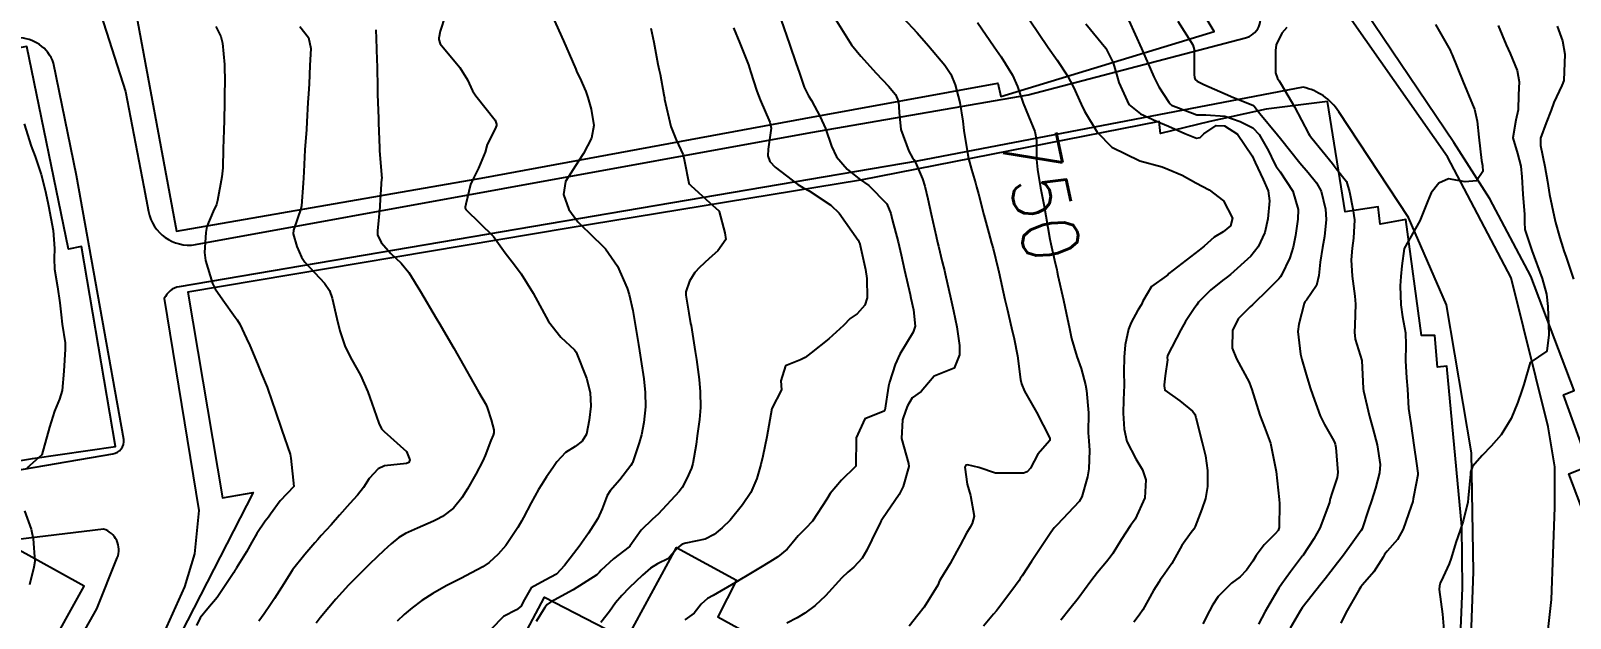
# Model space of a CAD drawing. Header units: metres. Extents: x 318500 to 325275, y 7408834 to 7428799.
# Drawn here: x 320877.3 to 320987, y 7409601.2 to 7409643.1 of the extents above; entities that cross this region are included whole.
import ezdxf
from ezdxf.enums import TextEntityAlignment as Align

# ---------------------------------------------------------------- set-up
doc = ezdxf.new("R2010")
doc.units = ezdxf.units.M
doc.header["$MEASUREMENT"] = 0
for name, color, linetype in [('Cotas', 45, 'Continuous'), ('Curvas de Nivel 1m', 11, 'Continuous'), ('Curvas de Nivel 5m', 15, 'Continuous'), ('Edificações', 30, 'Continuous'), ('Vias Primárias', 230, 'Continuous')]:
    doc.layers.add(name, color=color, linetype=linetype)
doc.styles.add('Style-STANDARD', font='STANDARD.shx')

msp = doc.modelspace()

# ---------------------------------------------------------------- linework, layer by layer
at = {"layer": 'Curvas de Nivel 1m', "flags": 128}
for points, elevation in [([(320906.79, 7409644.15), (320906.44, 7409643.07), (320906.34, 7409642.57), (320906.34, 7409642.48), (320906.43, 7409642.17), (320907.84, 7409640.47), (320908.39, 7409639.59), (320908.74, 7409638.81), (320908.97, 7409638.45), (320910.35, 7409636.72), (320910.46, 7409636.43), (320910.45, 7409636.33), (320910.35, 7409636.1), (320909.79, 7409634.98), (320909.65, 7409634.44), (320909.18, 7409633.31), (320908.73, 7409632.45), (320908.61, 7409632.14), (320908.27, 7409630.73), (320908.22, 7409630.51), (320908.22, 7409630.46), (320908.27, 7409630.35), (320910.24, 7409628.43), (320911.08, 7409627.26), (320911.73, 7409626.41), (320912.21, 7409625.76), (320913.07, 7409624.39), (320914.16, 7409622.38), (320915.04, 7409621.26), (320916.02, 7409620.35), (320916.14, 7409620.19), (320916.88, 7409618.34), (320917.13, 7409617.3), (320917.17, 7409616.33), (320917.06, 7409615.33), (320916.86, 7409614.34), (320916.55, 7409613.84), (320916.05, 7409613.46), (320915.37, 7409613.03), (320914.76, 7409612.37), (320914.47, 7409611.93), (320914.01, 7409611.31), (320913.65, 7409610.74), (320913.44, 7409610.39), (320912.93, 7409609.45), (320912.38, 7409608.4), (320912.24, 7409608.14), (320911.97, 7409607.7), (320911.46, 7409606.9), (320911.12, 7409606.41), (320910.58, 7409605.78), (320909.93, 7409605.2), (320909.47, 7409604.89), (320908.68, 7409604.45), (320907.92, 7409604.06), (320906.86, 7409603.52), (320905.91, 7409602.99), (320905.13, 7409602.49), (320904.43, 7409601.96), (320903.88, 7409601.48), (320903.38, 7409601.01)], 757), ([(320914.46, 7409644.07), (320915.22, 7409642.37), (320915.87, 7409640.9), (320916.1, 7409640.35), (320916.19, 7409640.15), (320916.39, 7409639.73), (320916.81, 7409638.77), (320916.96, 7409638.34), (320917.21, 7409637.5), (320917.4, 7409636.33), (320917.22, 7409635.45), (320916.66, 7409634.34), (320916.31, 7409633.8), (320915.37, 7409632.36), (320915.22, 7409631.43), (320915.61, 7409630.36), (320916.26, 7409629.48), (320917.42, 7409628.33), (320917.85, 7409627.94), (320918.23, 7409627.56), (320919.08, 7409626.31), (320919.76, 7409624.74), (320919.9, 7409624.3), (320920.17, 7409623.15), (320920.32, 7409622.3), (320920.58, 7409620.73), (320920.65, 7409620.29), (320920.75, 7409619.67), (320920.95, 7409618.29), (320921.06, 7409617.32), (320921.08, 7409616.29), (320920.95, 7409615.17), (320920.78, 7409614.29), (320920.62, 7409613.72), (320920.15, 7409612.3), (320920.1, 7409612.22), (320920.03, 7409612.11), (320919.24, 7409611.08), (320918.56, 7409610.31), (320918.34, 7409609.97), (320917.99, 7409609.03), (320917.67, 7409608.32), (320917.01, 7409607.29), (320916.34, 7409606.34), (320916.18, 7409606.11), (320915.94, 7409605.8), (320915.29, 7409604.99), (320914.72, 7409604.37), (320913.92, 7409603.94), (320912.92, 7409603.38), (320912.36, 7409602.4), (320912.2, 7409602.09), (320911.89, 7409601.83), (320910.95, 7409601.35), (320910.06, 7409600.43)], 756), ([(320930.75, 7409643.86), (320931.34, 7409642.15), (320931.82, 7409640.74), (320932.02, 7409640.14), (320932.39, 7409639.07), (320932.7, 7409638.45), (320932.91, 7409638.13), (320933.53, 7409636.96), (320933.9, 7409636.12), (320934.33, 7409634.87), (320934.69, 7409634.1), (320935.44, 7409633.23), (320936.3, 7409632.53), (320937, 7409632.07), (320938.28, 7409630.77), (320938.56, 7409630.06), (320938.66, 7409629.65), (320939.09, 7409628.05), (320939.31, 7409627.12), (320939.55, 7409626.04), (320939.94, 7409624.29), (320939.99, 7409624.03), (320940.18, 7409623.2), (320940.3, 7409622.03), (320940.16, 7409621.62), (320939.21, 7409620.04), (320938.88, 7409619.3), (320938.47, 7409618.05), (320938.4, 7409617.76), (320938.13, 7409616.06), (320938.08, 7409615.98), (320936.71, 7409615.44), (320936.1, 7409614.08), (320936.1, 7409614.04), (320936.07, 7409612.08), (320936.06, 7409612.05), (320936.03, 7409612.01), (320935.04, 7409611.07), (320934.25, 7409610.11), (320934, 7409609.7), (320932.97, 7409608.13), (320932.48, 7409607.62), (320931.96, 7409607.1), (320931.54, 7409606.56), (320931.17, 7409606.15), (320930.5, 7409605.59), (320929.94, 7409605.23), (320929.27, 7409604.83), (320928.2, 7409604.19), (320927.92, 7409604.03), (320927.48, 7409603.76), (320925.91, 7409602.84), (320925.5, 7409602.62), (320925.05, 7409602.23), (320924.54, 7409601.58), (320923.88, 7409601.11)], 753), ([(320934.58, 7409643.98), (320935.77, 7409642.09), (320936.42, 7409641.29), (320937.53, 7409640.07), (320938.39, 7409639.14), (320938.9, 7409638.56), (320939.12, 7409638.05), (320939.16, 7409637.26), (320939.28, 7409636.05), (320939.84, 7409634.52), (320940.11, 7409634.03), (320940.2, 7409633.91), (320940.32, 7409633.7), (320940.83, 7409632.55), (320940.99, 7409632.02), (320941.2, 7409631.11), (320941.45, 7409630.01), (320941.8, 7409628.45), (320941.9, 7409628.01), (320941.96, 7409627.73), (320942.23, 7409626.62), (320942.38, 7409626), (320942.44, 7409625.77), (320942.85, 7409623.99), (320943.04, 7409623.13), (320943.28, 7409621.99), (320943.46, 7409620.67), (320943.46, 7409619.99), (320943.07, 7409619.05), (320942.12, 7409618.66), (320941.66, 7409618.47), (320941.24, 7409618.01), (320940.73, 7409617.39), (320940.09, 7409616.92), (320939.76, 7409616.36), (320939.63, 7409616.04), (320939.39, 7409615.36), (320939.32, 7409614.04), (320939.82, 7409612.25), (320939.84, 7409612.03), (320939.44, 7409610.61), (320939.16, 7409610.04), (320937.98, 7409608.3), (320937.88, 7409608.16), (320937.83, 7409608.06), (320937.22, 7409606.8), (320936.86, 7409606.07), (320936.51, 7409605.51), (320935.93, 7409604.87), (320935.51, 7409604.51), (320935.06, 7409604.09), (320933.91, 7409602.82), (320933.18, 7409602.12), (320932.43, 7409601.59), (320931.89, 7409601.24), (320931.16, 7409600.86)], 752), ([(320939.43, 7409644.05), (320940.44, 7409642.94), (320941.26, 7409642.02), (320942.41, 7409640.63), (320942.84, 7409640), (320943.16, 7409639.23), (320943.49, 7409637.99), (320943.7, 7409636.65), (320943.78, 7409635.99), (320944.05, 7409634.26), (320944.1, 7409633.98), (320944.31, 7409633.21), (320944.59, 7409632.26), (320944.67, 7409631.97), (320944.81, 7409631.46), (320945.2, 7409629.97), (320945.55, 7409628.66), (320945.74, 7409627.96), (320945.85, 7409627.57), (320946.22, 7409626.11), (320946.25, 7409625.98), (320946.26, 7409625.95), (320946.27, 7409625.9), (320946.7, 7409623.94), (320946.85, 7409623.27), (320947.16, 7409621.93), (320947.35, 7409621.13), (320947.59, 7409619.93), (320947.81, 7409618.23), (320947.87, 7409617.92), (320948.1, 7409617.41), (320948.94, 7409615.91), (320949.91, 7409614.05), (320949.9, 7409613.9), (320949.05, 7409612.91), (320948.51, 7409611.92), (320948.29, 7409611.65), (320948.02, 7409611.56), (320946.42, 7409611.55), (320946.02, 7409611.56), (320944.85, 7409611.97), (320944.03, 7409612.16), (320943.9, 7409612.12), (320943.84, 7409611.98), (320944.01, 7409610.78), (320944.24, 7409609.98), (320944.5, 7409608.49), (320944.36, 7409607.97), (320944.23, 7409607.72), (320943.97, 7409607.29), (320943.5, 7409606.44), (320943.27, 7409605.99), (320942.8, 7409605.13), (320942.1, 7409604), (320942.04, 7409603.88), (320941.92, 7409603.57), (320940.95, 7409602.01), (320940.48, 7409601.43), (320939.88, 7409600.66)], 751), ([(320948.46, 7409643.87), (320949.79, 7409641.91), (320950.42, 7409641), (320951.15, 7409639.89), (320951.58, 7409639.07), (320952.13, 7409637.87), (320952.37, 7409637.37), (320953.28, 7409635.86), (320954.33, 7409634.8), (320956.32, 7409633.82), (320957.91, 7409633.39), (320958.31, 7409633.24), (320959.33, 7409632.79), (320960.3, 7409632.25), (320961.27, 7409631.75), (320962.29, 7409630.97), (320962.92, 7409629.73), (320962.79, 7409629.2), (320962.26, 7409628.76), (320961.61, 7409628.39), (320960.9, 7409627.75), (320960.55, 7409627.45), (320960.23, 7409627.21), (320958.39, 7409625.79), (320958.31, 7409625.7), (320958.22, 7409625.63), (320957.15, 7409624.86), (320956.54, 7409623.81), (320956.43, 7409623.58), (320956.18, 7409623.18), (320955.69, 7409622.3), (320955.51, 7409621.83), (320955.28, 7409620.7), (320955.19, 7409619.83), (320955.17, 7409618.78), (320955.19, 7409617.83), (320955.14, 7409616.79), (320955.12, 7409615.83), (320955.2, 7409614.69), (320955.38, 7409613.83), (320956.04, 7409612.58), (320956.5, 7409611.81), (320956.75, 7409611.08), (320956.68, 7409609.81), (320955.98, 7409608.29), (320955.79, 7409608.01), (320955.65, 7409607.82), (320954.99, 7409606.8), (320954.38, 7409605.84), (320954.2, 7409605.58), (320953.94, 7409605.25), (320953.3, 7409604.48), (320952.82, 7409603.86), (320951.91, 7409602.63), (320951.32, 7409601.88), (320950.68, 7409601.09)], 749), ([(320952.46, 7409643.58), (320953.89, 7409641.85), (320954.41, 7409640.8), (320954.7, 7409639.84), (320954.82, 7409639.41), (320955.54, 7409637.83), (320956.37, 7409637.17), (320957.5, 7409636.66), (320958.36, 7409636.3), (320959.53, 7409635.77), (320960.35, 7409635.45), (320960.62, 7409635.48), (320960.88, 7409635.75), (320961.76, 7409636.34), (320962.36, 7409636.31), (320963.27, 7409635.73), (320964.33, 7409634.17), (320964.53, 7409633.71), (320965.11, 7409632.5), (320965.47, 7409631.69), (320965.57, 7409630.97), (320965.45, 7409629.69), (320965.23, 7409628.72), (320964.76, 7409627.7), (320964.23, 7409627.02), (320962.77, 7409625.73), (320962.46, 7409625.49), (320962.21, 7409625.3), (320961.35, 7409624.6), (320960.51, 7409623.76), (320960.37, 7409623.57), (320960.18, 7409623.29), (320959.58, 7409622.36), (320959.23, 7409621.77), (320958.3, 7409619.95), (320958.27, 7409619.79), (320958.28, 7409619.64), (320958.12, 7409618.49), (320958.05, 7409617.85), (320958.06, 7409617.79), (320958.11, 7409617.48), (320959.16, 7409616.71), (320960.08, 7409615.97), (320960.23, 7409615.76), (320960.31, 7409615.52), (320960.77, 7409613.75), (320961, 7409612.79), (320961.15, 7409611.75), (320961.14, 7409610.62), (320961, 7409609.75), (320960.74, 7409609), (320960.25, 7409607.76), (320960.16, 7409607.58), (320959.97, 7409607.33), (320959.32, 7409606.4), (320958.96, 7409605.77), (320958.59, 7409605.13), (320957.93, 7409604.18), (320957.76, 7409603.95), (320957.66, 7409603.79), (320957.3, 7409603.19), (320956.52, 7409601.81), (320956.28, 7409601.43), (320955.89, 7409600.94)], 748), ([(320955.52, 7409643.83), (320956.43, 7409641.82), (320957.32, 7409639.81), (320957.68, 7409639.09), (320958.38, 7409638.01), (320958.47, 7409637.88), (320958.58, 7409637.79), (320960.37, 7409637.1), (320961.01, 7409637.11), (320962.37, 7409637), (320963.47, 7409636.62), (320964.36, 7409636.17), (320964.83, 7409635.7), (320965.48, 7409634.54), (320965.89, 7409633.69), (320966.04, 7409633.41), (320966.31, 7409633.04), (320967.23, 7409631.67), (320967.6, 7409630.35), (320967.58, 7409629.67), (320967.41, 7409628.51), (320967.24, 7409627.67), (320967.01, 7409626.9), (320966.42, 7409625.68), (320966.34, 7409625.56), (320966.22, 7409625.42), (320965.35, 7409624.54), (320964.5, 7409623.71), (320964.34, 7409623.55), (320964.19, 7409623.42), (320963.33, 7409622.57), (320962.92, 7409621.73), (320962.9, 7409620.48), (320963.2, 7409619.72), (320964.12, 7409618.05), (320964.24, 7409617.71), (320964.3, 7409617.52), (320964.87, 7409615.7), (320965.21, 7409614.84), (320965.64, 7409613.69), (320966.03, 7409611.68), (320966.26, 7409609.68), (320966.27, 7409609.4), (320966.24, 7409607.68), (320966.17, 7409607.48), (320965.97, 7409607.23), (320965.19, 7409606.46), (320964.62, 7409605.7), (320964.36, 7409605.29), (320963.93, 7409604.64), (320963.46, 7409604.18), (320962.86, 7409603.73), (320961.91, 7409602.77), (320961.5, 7409602.15), (320961.29, 7409601.75), (320960.81, 7409600.83)], 747), ([(320959.03, 7409643.78), (320960.1, 7409642.1), (320960.19, 7409641.76), (320960.18, 7409639.98), (320960.21, 7409639.76), (320960.27, 7409639.63), (320960.4, 7409639.49), (320960.88, 7409639.27), (320962.39, 7409638.6), (320962.99, 7409638.33), (320964.38, 7409637.79), (320964.43, 7409637.76), (320964.47, 7409637.71), (320964.88, 7409637.19), (320966.14, 7409635.68), (320966.35, 7409635.41), (320967.72, 7409633.67), (320968.31, 7409632.99), (320968.92, 7409632.26), (320969.24, 7409631.65), (320969.55, 7409630.37), (320969.6, 7409629.64), (320969.47, 7409628.43), (320969.34, 7409627.64), (320969.18, 7409626.6), (320969.08, 7409625.65), (320968.92, 7409624.94), (320968.19, 7409623.9), (320968.08, 7409623.77), (320968.03, 7409623.66), (320967.66, 7409622.18), (320967.59, 7409621.67), (320967.77, 7409620.04), (320967.86, 7409619.66), (320968.13, 7409618.75), (320968.47, 7409617.65), (320968.65, 7409617.1), (320969.17, 7409615.64), (320969.47, 7409615.03), (320970.06, 7409614.03), (320970.2, 7409613.77), (320970.25, 7409613.63), (320970.28, 7409613.4), (320970.44, 7409611.62), (320970.39, 7409611.26), (320970.01, 7409610.1), (320969.89, 7409609.74), (320969.87, 7409609.63), (320969.83, 7409609.46), (320969.15, 7409607.64), (320968.73, 7409606.89), (320967.95, 7409605.71), (320967.93, 7409605.68), (320967.92, 7409605.66), (320967.06, 7409604.54), (320966.43, 7409603.67), (320966.22, 7409603.37), (320965.91, 7409602.85), (320965.26, 7409601.69), (320964.77, 7409600.81)], 746), ([(320977.4, 7409643.54), (320978.43, 7409641.72), (320978.51, 7409641.52), (320978.58, 7409641.37), (320979.35, 7409639.51), (320980.03, 7409637.85), (320980.17, 7409637.5), (320980.37, 7409636.64), (320980.49, 7409635.5), (320980.67, 7409633.84), (320980.75, 7409633.49), (320980.76, 7409633.06), (320980.31, 7409632.39), (320979.5, 7409632.32), (320978.32, 7409632.53), (320977.62, 7409632.22), (320977.09, 7409631.54), (320976.85, 7409630.98), (320976.27, 7409629.55), (320975.17, 7409627.57), (320974.99, 7409626.33), (320974.92, 7409625.57), (320974.87, 7409624.91), (320974.93, 7409623.57), (320975.04, 7409622.7), (320975.26, 7409621.56), (320975.29, 7409620.7), (320975.25, 7409619.56), (320975.33, 7409618.36), (320975.4, 7409617.56), (320975.48, 7409616.17), (320975.56, 7409615.56), (320975.63, 7409615.11), (320975.86, 7409613.55), (320976.04, 7409612.25), (320976.14, 7409611.55), (320976.14, 7409611.44), (320976.02, 7409610.82), (320975.81, 7409609.74), (320975.77, 7409609.55), (320975.65, 7409609.21), (320975.09, 7409607.56), (320974.69, 7409606.84), (320973.96, 7409605.99), (320973.77, 7409605.77), (320973.66, 7409605.58), (320973, 7409604.53), (320972.19, 7409603.6), (320972.07, 7409603.45), (320971.92, 7409603.23), (320971, 7409601.61), (320970.64, 7409600.87)], 744), ([(320981.86, 7409643.48), (320982.44, 7409642.08), (320982.71, 7409641.47), (320983.22, 7409640.26), (320983.36, 7409639.46), (320983.32, 7409638.53), (320983.28, 7409637.46), (320983.11, 7409636.72), (320982.91, 7409635.46), (320983.23, 7409634.35), (320983.48, 7409633.45), (320983.54, 7409632.68), (320983.61, 7409631.45), (320983.73, 7409630), (320983.73, 7409629.45), (320983.76, 7409628.94), (320984.25, 7409627.44), (320985.01, 7409625.43), (320985.31, 7409624.32), (320985.41, 7409623.43), (320985.45, 7409622.15), (320985.47, 7409621.43), (320985.33, 7409620.25), (320984.14, 7409619.44), (320983.68, 7409617.88), (320983.55, 7409617.45), (320983.27, 7409616.62), (320982.78, 7409615.46), (320982.07, 7409614.3), (320981.37, 7409613.48), (320980.72, 7409612.82), (320980.04, 7409612.03), (320979.9, 7409611.63), (320979.88, 7409611.5), (320979.73, 7409609.78), (320979.69, 7409609.5), (320979.36, 7409608.13), (320979.15, 7409607.51), (320978.85, 7409606.63), (320978.5, 7409605.51), (320978.37, 7409605.09), (320977.93, 7409604.17), (320977.73, 7409603.71), (320977.67, 7409603.52), (320977.65, 7409603.26), (320977.9, 7409601.52), (320978.07, 7409599.52)], 743), ([(320896.44, 7409643.4), (320897.04, 7409642.61), (320897.21, 7409641.82), (320897.15, 7409640.61), (320897.09, 7409639.31), (320897.05, 7409638.61), (320897.01, 7409637.97), (320896.93, 7409636.61), (320896.9, 7409636.06), (320896.8, 7409634.61), (320896.72, 7409633.03), (320896.7, 7409632.61), (320896.67, 7409632.24), (320896.54, 7409630.62), (320896.5, 7409630.39), (320896.26, 7409629.71), (320895.98, 7409628.89), (320895.96, 7409628.62), (320896.23, 7409627.71), (320896.56, 7409626.95), (320896.79, 7409626.61), (320898.2, 7409625.1), (320898.54, 7409624.58), (320898.73, 7409624.03), (320899.07, 7409622.58), (320899.29, 7409621.71), (320899.67, 7409620.57), (320900.13, 7409619.65), (320900.76, 7409618.55), (320901.29, 7409617.35), (320901.57, 7409616.55), (320902.07, 7409615.12), (320902.26, 7409614.73), (320902.45, 7409614.53), (320904.04, 7409613.11), (320904.27, 7409612.51), (320904.2, 7409612.33), (320904.03, 7409612.25), (320902.48, 7409612.08), (320902.02, 7409611.88), (320901.38, 7409611.18), (320900.97, 7409610.55), (320900.55, 7409610), (320899.99, 7409609.39), (320899.25, 7409608.57), (320898.66, 7409607.89), (320897.96, 7409607.11), (320897.71, 7409606.83), (320897.49, 7409606.6), (320896.78, 7409605.77), (320895.92, 7409604.68), (320895.9, 7409604.64), (320895.88, 7409604.62), (320895.12, 7409603.41), (320894.63, 7409602.63), (320894.34, 7409602.19), (320893.88, 7409601.54), (320893.5, 7409601.02)], 759), ([(320901.84, 7409643.15), (320901.88, 7409642.55), (320901.93, 7409641.02), (320901.94, 7409640.54), (320901.96, 7409638.97), (320901.97, 7409638.54), (320902.03, 7409636.87), (320902.04, 7409636.54), (320902.1, 7409634.76), (320902.11, 7409634.54), (320902.27, 7409632.57), (320902.26, 7409632.54), (320902.14, 7409630.67), (320902.13, 7409630.54), (320901.96, 7409628.83), (320901.98, 7409628.54), (320902.23, 7409628.01), (320902.91, 7409627.21), (320903.66, 7409626.52), (320904.21, 7409625.87), (320905.04, 7409624.5), (320906.16, 7409622.6), (320906.23, 7409622.48), (320906.34, 7409622.3), (320907.4, 7409620.47), (320908.12, 7409619.21), (320908.55, 7409618.45), (320909.18, 7409617.35), (320909.71, 7409616.44), (320909.82, 7409616.18), (320910.07, 7409615.36), (320910.27, 7409614.64), (320910.27, 7409614.43), (320910.22, 7409614.27), (320910.05, 7409613.88), (320909.64, 7409612.83), (320909.47, 7409612.44), (320908.97, 7409611.49), (320908.39, 7409610.45), (320907.99, 7409609.8), (320907.39, 7409609.06), (320906.6, 7409608.47), (320906.21, 7409608.25), (320905.97, 7409608.13), (320904.83, 7409607.63), (320903.96, 7409607.26), (320903.49, 7409606.98), (320902.95, 7409606.53), (320902.43, 7409606.05), (320901.94, 7409605.59), (320901.4, 7409605.07), (320900.87, 7409604.55), (320900.39, 7409604.08), (320899.91, 7409603.59), (320899, 7409602.57), (320898.49, 7409601.98), (320897.88, 7409601.24), (320897.6, 7409600.86)], 758), ([(320927.34, 7409643.31), (320927.8, 7409642.2), (320928.41, 7409640.67), (320928.57, 7409640.19), (320929, 7409638.8), (320929.25, 7409638.18), (320929.95, 7409636.57), (320930.03, 7409636.16), (320929.83, 7409634.66), (320929.8, 7409634.17), (320929.93, 7409633.78), (320930.31, 7409633.36), (320931.93, 7409632.14), (320932.3, 7409631.93), (320932.74, 7409631.69), (320934.28, 7409630.67), (320934.88, 7409630.1), (320936.24, 7409628.18), (320936.29, 7409628.08), (320936.32, 7409628), (320936.75, 7409626.07), (320936.86, 7409625.43), (320936.87, 7409624.07), (320936.72, 7409623.54), (320936.17, 7409622.92), (320935.67, 7409622.58), (320935.19, 7409622.09), (320934.15, 7409621.13), (320932.88, 7409620.13), (320932.46, 7409619.81), (320932.13, 7409619.65), (320931.05, 7409619.22), (320930.73, 7409618.15), (320930.77, 7409617.49), (320930.08, 7409616.16), (320929.73, 7409614.16), (320929.44, 7409612.77), (320929.3, 7409612.17), (320929.02, 7409611.17), (320928.58, 7409610.18), (320927.99, 7409609.31), (320927.1, 7409608.2), (320926.53, 7409607.66), (320925.96, 7409607.19), (320925.34, 7409606.85), (320923.96, 7409606.58), (320923.69, 7409606.51), (320923.36, 7409606.25), (320922.71, 7409605.49), (320921.93, 7409605.11), (320921.43, 7409604.78), (320920.85, 7409604.29), (320919.91, 7409603.4), (320919.38, 7409602.83), (320918.94, 7409602.31), (320918.51, 7409601.7), (320917.88, 7409600.91)], 754), ([(320986.07, 7409643.42), (320986.44, 7409642.38), (320986.61, 7409641.42), (320986.54, 7409639.54), (320986.5, 7409639.42), (320986.48, 7409639.35), (320986.41, 7409639.2), (320985.84, 7409637.98), (320985.63, 7409637.43), (320985.28, 7409636.52), (320984.89, 7409635.43), (320984.87, 7409634.91), (320985.18, 7409633.43), (320985.38, 7409632.36), (320985.53, 7409631.43), (320985.85, 7409629.85), (320985.95, 7409629.42), (320986.26, 7409628.34), (320986.48, 7409627.64), (320986.55, 7409627.42), (320986.71, 7409626.95), (320987.24, 7409625.4)], 742), ([(320876.77, 7409636.45), (320877.29, 7409634.88), (320877.57, 7409634.13), (320878, 7409632.86), (320878.28, 7409631.73), (320878.46, 7409630.86), (320878.51, 7409630.61), (320878.85, 7409628.85), (320878.95, 7409627.58), (320878.93, 7409626.85), (320878.95, 7409626.1), (320879.15, 7409624.85), (320879.32, 7409623.69), (320879.41, 7409622.84), (320879.49, 7409622.18), (320879.7, 7409620.84), (320879.71, 7409620.41), (320879.61, 7409618.84), (320879.48, 7409617.45), (320879.31, 7409616.84), (320878.94, 7409615.97), (320878.58, 7409614.85), (320878.03, 7409612.86), (320876.97, 7409611.92)], 761), ([(320876.81, 7409608.87), (320877.27, 7409607.56), (320877.43, 7409606.87), (320877.53, 7409605.26), (320877.48, 7409604.86), (320877.17, 7409603.6)], 761)]:
    msp.add_lwpolyline(points, dxfattribs=dict(at, elevation=elevation))
at = {"layer": 'Curvas de Nivel 5m', "flags": 128}
for points, elevation in [([(320944.75, 7409643.68), (320945.92, 7409641.96), (320946.42, 7409641.23), (320947.23, 7409639.94), (320947.59, 7409639.13), (320947.99, 7409637.93), (320948.37, 7409637.01), (320948.82, 7409635.92), (320948.95, 7409635.3), (320948.96, 7409633.91), (320949.02, 7409633.21), (320949.24, 7409631.91), (320949.47, 7409630.72), (320949.62, 7409629.91), (320949.91, 7409628.23), (320949.98, 7409627.9), (320950.23, 7409626.74), (320950.39, 7409626.06), (320950.42, 7409625.9), (320950.47, 7409625.64), (320950.87, 7409623.89), (320951.06, 7409623), (320951.29, 7409621.88), (320951.45, 7409621.17), (320951.83, 7409619.87), (320952.13, 7409619.02), (320952.45, 7409617.86), (320952.52, 7409617.45), (320952.65, 7409615.86), (320952.64, 7409614.44), (320952.67, 7409613.86), (320952.73, 7409613.17), (320952.67, 7409611.86), (320952.58, 7409611.31), (320952.19, 7409609.87), (320952, 7409609.55), (320950.43, 7409607.89), (320950.21, 7409607.66), (320949.97, 7409607.34), (320949.4, 7409606.47), (320949.03, 7409605.91), (320948.6, 7409605.26), (320947.92, 7409604.25), (320947.79, 7409604.05), (320947.71, 7409603.92), (320947.19, 7409603.2), (320946.25, 7409601.94), (320946.09, 7409601.75), (320945.89, 7409601.51), (320945.18, 7409600.66)], 750), ([(320890.44, 7409643.4), (320890.8, 7409642.69), (320890.92, 7409642.2), (320891.06, 7409640.69), (320891.09, 7409639.39), (320891.07, 7409638.69), (320891.05, 7409638.01), (320891.03, 7409636.69), (320891.01, 7409636.02), (320890.96, 7409634.69), (320890.94, 7409633.32), (320890.88, 7409632.69), (320890.57, 7409630.99), (320890.48, 7409630.7), (320890.26, 7409630.2), (320889.81, 7409629.14), (320889.72, 7409628.71), (320889.64, 7409627.29), (320889.7, 7409626.71), (320890.2, 7409625.08), (320890.39, 7409624.7), (320890.94, 7409623.92), (320891.83, 7409622.67), (320891.97, 7409622.48), (320892.16, 7409622.17), (320892.64, 7409621.16), (320892.86, 7409620.66), (320893.41, 7409619.36), (320893.71, 7409618.65), (320894.1, 7409617.68), (320894.47, 7409616.64), (320894.68, 7409616.03), (320895.15, 7409614.63), (320895.74, 7409612.92), (320895.8, 7409612.62), (320896, 7409610.62), (320895.03, 7409609.59), (320894.34, 7409608.64), (320894.19, 7409608.43), (320893.97, 7409608.14), (320893.36, 7409607.25), (320893.02, 7409606.65), (320892.64, 7409605.96), (320891.92, 7409604.82), (320891.87, 7409604.72), (320891.83, 7409604.67), (320891.72, 7409604.47), (320890.53, 7409602.69), (320889.88, 7409601.92), (320889.33, 7409601.25), (320889.07, 7409600.71)], 760), ([(320921.45, 7409643.28), (320921.66, 7409642.28), (320921.96, 7409640.72), (320922.05, 7409640.28), (320922.11, 7409639.99), (320922.38, 7409638.52), (320922.42, 7409638.31), (320922.42, 7409638.27), (320922.43, 7409638.22), (320922.87, 7409636.26), (320923.27, 7409635.32), (320923.75, 7409634.25), (320923.85, 7409633.79), (320924.16, 7409632.24), (320924.21, 7409632.15), (320924.3, 7409632.06), (320925.67, 7409630.84), (320926.27, 7409630.29), (320926.3, 7409630.25), (320926.32, 7409630.22), (320926.72, 7409628.69), (320926.79, 7409628.21), (320926.23, 7409627.42), (320925.61, 7409626.85), (320924.93, 7409626.23), (320924.59, 7409625.86), (320924.21, 7409625.25), (320923.95, 7409624.49), (320923.95, 7409624.24), (320924.17, 7409622.96), (320924.29, 7409622.24), (320924.32, 7409622.08), (320924.61, 7409620.24), (320924.7, 7409619.66), (320924.9, 7409618.23), (320924.97, 7409617.36), (320924.99, 7409616.23), (320924.92, 7409615.38), (320924.76, 7409614.23), (320924.68, 7409613.61), (320924.46, 7409612.24), (320924.35, 7409611.91), (320924.01, 7409611.17), (320923.7, 7409610.55), (320923.48, 7409610.25), (320921.98, 7409608.64), (320921.58, 7409608.28), (320920.76, 7409607.49), (320919.95, 7409606.35), (320919.93, 7409606.32), (320919.91, 7409606.3), (320918.79, 7409605.46), (320917.92, 7409604.65), (320917.77, 7409604.47), (320917.61, 7409604.32), (320915.91, 7409603.25), (320914.31, 7409602.37), (320914.07, 7409602.21), (320913.89, 7409601.98), (320913.27, 7409601)], 755), ([(320966.8, 7409643.33), (320966.45, 7409642.92), (320966.03, 7409642.09), (320965.99, 7409641.69), (320965.99, 7409640.1), (320966.13, 7409639.68), (320966.24, 7409639.52), (320966.4, 7409639.28), (320967.35, 7409637.67), (320968.35, 7409635.76), (320968.4, 7409635.66), (320968.57, 7409635.43), (320970.04, 7409633.63), (320970.16, 7409633.47), (320970.32, 7409633.28), (320971.04, 7409632.35), (320971.27, 7409631.62), (320971.5, 7409630.39), (320971.61, 7409629.61), (320971.55, 7409628.31), (320971.46, 7409627.61), (320971.38, 7409626.77), (320971.46, 7409625.61), (320971.64, 7409624.17), (320971.68, 7409623.61), (320971.65, 7409622.12), (320971.62, 7409621.61), (320971.66, 7409621.11), (320972.14, 7409619.6), (320972.24, 7409617.6), (320972.27, 7409617.44), (320972.69, 7409615.59), (320972.92, 7409614.74), (320973.23, 7409613.59), (320973.45, 7409612.18), (320973.41, 7409611.59), (320973.11, 7409610.49), (320972.82, 7409609.59), (320972.62, 7409608.96), (320972.16, 7409607.6), (320972.1, 7409607.48), (320971.98, 7409607.31), (320971.26, 7409606.31), (320970.76, 7409605.62), (320970.41, 7409605.16), (320969.93, 7409604.56), (320969.52, 7409604.04), (320969.21, 7409603.64), (320967.9, 7409601.96), (320967.78, 7409601.78), (320967.7, 7409601.66), (320967.03, 7409600.52)], 745)]:
    msp.add_lwpolyline(points, dxfattribs=dict(at, elevation=elevation))
at = {"layer": 'Edificações'}
for points in [[(320989.2, 7409605.43), (320986.89, 7409611.52), (320988.36, 7409612.09), (320986.51, 7409617.14), (320987.28, 7409617.46), (320984.2, 7409625.6), (320981.26, 7409631.11), (320978.7, 7409635.14), (320971.1, 7409646.42), (320965.87, 7409653.2), (320955.39, 7409664.18), (320950.26, 7409668.91), (320947.29, 7409672.5), (320942.67, 7409676.19), (320930.55, 7409685.74), (320912.52, 7409700.2), (320913.03, 7409700.93), (320896.54, 7409712.26), (320874.88, 7409725.77), (320840.75, 7409747.63), (320817.95, 7409762.07), (320795.36, 7409776.82), (320788.56, 7409781.88)], [(320884.48, 7409645.85), (320887.64, 7409628.8), (320909.63, 7409632.63), (320932.38, 7409636.84), (320946.19, 7409639.37), (320946.4, 7409638.42), (320961.62, 7409643.05), (320956.27, 7409651.96)], [(320979.04, 7409596.42), (320979.32, 7409603.4), (320979.28, 7409607.76), (320978.2, 7409619.18), (320977.54, 7409619.12), (320977.35, 7409621.38), (320976.39, 7409621.38), (320975.27, 7409629.65), (320973.46, 7409629.32), (320973.31, 7409630.54), (320970.96, 7409630.19), (320969.7, 7409638.06), (320965.32, 7409637.5), (320961.3, 7409636.63), (320957.78, 7409635.77), (320957.69, 7409636.63), (320936.4, 7409632.45), (320915.55, 7409629.03), (320888.45, 7409624.46), (320890.92, 7409609.81), (320893.11, 7409610.19), (320887.96, 7409600.14)], [(320867.25, 7409578.68), (320881.06, 7409603.5), (320876, 7409606.32), (320874.39, 7409603.09), (320869.61, 7409605.74), (320867.71, 7409602.23), (320862.88, 7409604.71), (320859.29, 7409598.15), (320849.28, 7409603.09), (320847.56, 7409599.93), (320842.84, 7409602.35), (320840.86, 7409598.78)], [(320911.56, 7409598.38), (320913.88, 7409602.73), (320919.73, 7409599.71), (320923.28, 7409606.26), (320927.56, 7409603.94), (320926.23, 7409601.33), (320934.53, 7409596.75)]]:
    msp.add_lwpolyline(points, dxfattribs=at)
msp.add_lwpolyline([(320828.56, 7409618.63), (320831.42, 7409619.05), (320832.22, 7409613.88), (320829.29, 7409613.51), (320830.57, 7409604.73), (320838.92, 7409606.2), (320858.79, 7409609.55), (320877.38, 7409612.6), (320883.3, 7409613.45), (320880.87, 7409627.71), (320879.95, 7409627.53), (320876.96, 7409641.97), (320872.09, 7409641.12), (320872.21, 7409640.63), (320866.97, 7409639.66), (320866.78, 7409640.39), (320845.09, 7409636.43), (320834.42, 7409634.54), (320834.96, 7409630.46), (320830.82, 7409629.85)], close=True, dxfattribs=at)
at = {"layer": 'Vias Primárias'}
msp.add_lwpolyline([(320982.59, 7409580.98), (320984.23, 7409589.65), (320985.66, 7409602.56), (320985.9, 7409609.12), (320985.9, 7409612.01), (320985.42, 7409614.87), (320982.8, 7409625.49), (320978.25, 7409634.11), (320967.63, 7409649.27), (320957.82, 7409660.28), (320946.24, 7409671.02), (320932.85, 7409682.03), (320909.9, 7409701.38), (320899.01, 7409709.53), (320892.08, 7409714.42), (320874.53, 7409725.05), (320846.32, 7409743.46), (320822.18, 7409758.87), (320805.94, 7409769.05), (320795.91, 7409775.81), (320789.29, 7409780.85)], dxfattribs=at)
for points in [[(320882.24, 7409644.26), (320884, 7409638.76), (320885.32, 7409631.97), (320885.65, 7409630.21, 0.405065), (320888.99, 7409627.85), (320932.87, 7409635.85), (320948.36, 7409638.53), (320963.84, 7409642.58, 0.466027), (320964.8, 7409644.62), (320952.1, 7409659.35), (320942.17, 7409667.88), (320935.17, 7409674.38)], [(320979.79, 7409596.05), (320980.1, 7409604.52), (320979.95, 7409613.01), (320978.19, 7409623.55), (320975.47, 7409629.78), (320970.51, 7409637.32, 0.19561), (320967.95, 7409639.07), (320940.45, 7409633.81), (320887.84, 7409624.85, 0.261058), (320886.77, 7409624), (320889.23, 7409608.9), (320888.92, 7409605.82), (320888.2, 7409603.46), (320886.49, 7409599.65)], [(320869.7, 7409580.21), (320881.95, 7409601.88), (320883.42, 7409605.52, 0.438916), (320882.44, 7409607.57), (320873.55, 7409606.5), (320868.38, 7409606.11), (320857.13, 7409604.83), (320848.44, 7409603.47), (320838.57, 7409601.81), (320834.08, 7409601.12, -0.138505), (320829.39, 7409601.71, 0.016996), (320824.8, 7409603.46), (320819.23, 7409606.2), (320818.83, 7409606.2), (320817.27, 7409604.84), (320814.72, 7409602.58, -0.067452), (320810.62, 7409599.85, -0.016803)]]:
    msp.add_lwpolyline(points, format="xyb", dxfattribs=at)
msp.add_lwpolyline([(320876.3, 7409642.59), (320848.79, 7409638.13), (320832.25, 7409635.01, 0.209), (320829.97, 7409633.46), (320829.66, 7409631.48), (320829.34, 7409627.84), (320828.61, 7409624.97), (320827.57, 7409621.13), (320826.47, 7409617.75), (320824.25, 7409613.45), (320822.69, 7409610.98, 0.3711), (320822.95, 7409609.22), (320829.01, 7409605.06), (320830.24, 7409604.54), (320832.33, 7409604.02), (320843.06, 7409605.9), (320860.64, 7409609.09), (320883.1, 7409612.93, 0.398067), (320883.88, 7409613.97), (320880.5, 7409632.77), (320878.87, 7409640.79, 0.322476)], format="xyb", close=True, dxfattribs=at)

# ---------------------------------------------------------------- texts
at = {"layer": 'Cotas', "style": 'Style-STANDARD'}
msp.add_text('750', height=4, rotation=282.1499, dxfattribs=at).set_placement((320949.28, 7409631.3, 750), align=Align.MIDDLE_CENTER)

doc.saveas('drawing.dxf')
